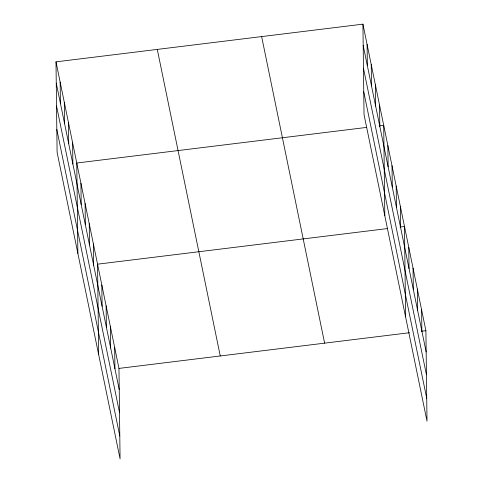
<?xml version="1.0" encoding="UTF-8"?>
<svg xmlns="http://www.w3.org/2000/svg" width="483" height="483" viewBox="0 0 483 483"><rect width="100%" height="100%" fill="white"/><g stroke="black" fill="none" stroke-linecap="round" stroke-linejoin="round"><path stroke-width="0.72" d="M55.992 61.848L118.969 368.408L120.074 458.85L57.097 152.29L55.992 61.848L362.926 24.15L425.903 330.71L427.008 421.152L364.031 114.592L362.926 24.15M366.579 127.415L76.773 163.012L77.878 253.454M379.24 125.864L383.707 125.314L384.812 215.756M387.36 228.58L97.554 264.177L98.659 354.619M400.021 227.028L404.488 226.479L405.593 316.92M118.969 368.408L409.518 332.721M421.43 331.26L425.903 330.71M363.186 45.408L426.163 351.968M363.47 68.242L426.441 374.802M363.753 91.764L426.724 398.324M261.641 36.587L324.612 343.147M157.283 49.405L220.254 355.965M56.251 83.106L119.229 389.666M56.535 105.94L119.506 412.494M56.819 129.462L119.79 436.016M421.617 309.863L421.876 331.121M417.336 289.015L417.596 310.279M413.056 268.174L413.315 289.432M408.775 247.326L409.035 268.584M400.335 206.247L400.594 227.505M396.181 186.015L396.44 207.273M392.021 165.778L392.281 187.042M387.867 145.546L388.127 166.81M379.553 105.083L379.813 126.341M375.4 84.851L375.659 106.109M371.24 64.613L371.499 85.877M367.086 44.382L367.346 65.64M114.682 347.561L114.942 368.819M110.402 326.713L110.661 347.971M106.121 305.866L106.381 327.13M101.841 285.024L102.1 306.282M93.4 243.945L93.66 265.203M89.24 223.707L89.506 244.972M85.086 203.476L85.346 224.734M80.933 183.244L81.192 204.502M72.619 142.781L72.879 164.039M68.465 122.543L68.725 143.807M64.305 102.311L64.565 123.57M60.152 82.08L60.411 103.338"/></g></svg>
